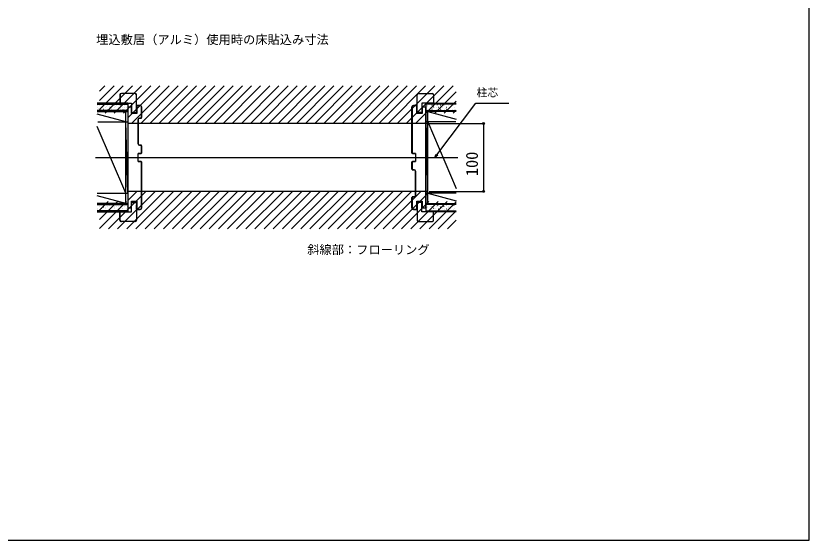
# Model space of a CAD drawing. Units: millimetres, scale not verified. Extents: x -525 to 525, y -783 to 779.
# Drawn here: x -58 to 525, y -783 to -398 of the extents above; entities that cross this region are included whole.
import ezdxf
from ezdxf.enums import TextEntityAlignment as Align

# ---------------------------------------------------------------- set-up
doc = ezdxf.new("R2010")
doc.units = ezdxf.units.MM
doc.header["$LTSCALE"] = 4
for name, color, linetype in [('0-2_USER1', 3, 'Continuous'), ('0-4_YKK_11E', 7, 'Continuous'), ('0-5_YKK_12', 2, 'Continuous'), ('0-6_YKK_13', 4, 'Continuous'), ('0-8_YKK_D', 6, 'Continuous'), ('0-9_YKK_ZWAK', 7, 'Continuous'), ('0-A_YSS_K', 3, 'Continuous')]:
    doc.layers.add(name, color=color, linetype=linetype)
doc.styles.add('ＭＳ ゴシック', font='')
doc.styles.get('ＭＳ ゴシック').set_extended_font_data('MS Gothic')

msp = doc.modelspace()

# ---------------------------------------------------------------- linework, layer by layer
at = {"layer": '0-4_YKK_11E'}
for p, q in [((29.328, -454.718), (19.328, -454.718)), ((29.328, -454.818), (19.328, -454.818)), ((237.828, -454.718), (247.828, -454.718)), ((237.828, -454.818), (247.828, -454.818)), ((30.328, -468.818), (30.328, -455.818)), ((236.728, -468.918), (236.728, -455.818)), ((236.828, -468.818), (236.828, -455.818)), ((34.178, -464.568), (34.178, -472.318)), ((31.578, -491.818), (31.578, -473.818)), ((31.678, -473.818), (31.678, -491.818)), ((33.578, -472.918), (32.578, -472.918)), ((32.578, -492.718), (33.578, -492.718)), ((234.578, -510.918), (233.578, -510.918)), ((235.478, -529.818), (235.478, -511.818)), ((235.578, -511.818), (235.578, -529.818)), ((233.578, -530.718), (234.578, -530.718)), ((30.328, -534.818), (30.328, -547.818)), ((232.978, -539.068), (232.978, -531.318)), ((236.828, -534.818), (236.828, -547.818)), ((29.328, -548.818), (19.328, -548.818)), ((29.328, -548.918), (19.328, -548.918)), ((237.828, -548.818), (247.828, -548.818)), ((237.828, -548.918), (247.828, -548.918))]:
    msp.add_line(p, q, dxfattribs=at)
for points in [[(18.228, -455.818), (18.228, -461.918), (21.828, -461.918), (21.828, -461.818)], [(18.328, -455.818), (18.328, -461.818), (26.828, -461.818), (26.828, -468.818), (30.328, -468.818)], [(27.828, -468.818), (27.828, -468.918), (30.428, -468.918), (30.428, -455.818)], [(248.828, -455.818), (248.828, -461.818), (240.328, -461.818), (240.328, -468.818), (236.828, -468.818)], [(248.928, -455.818), (248.928, -461.918), (245.328, -461.918), (245.328, -461.818)], [(33.078, -463.568), (30.578, -463.568), (30.578, -467.068), (30.578, -469.568), (26.728, -469.568), (26.728, -465.318), (26.228, -464.818), (24.078, -464.818)], [(24.078, -464.818), (24.078, -538.818), (26.228, -538.818), (26.728, -538.318), (26.728, -534.068), (30.578, -534.068), (30.578, -536.568), (30.578, -540.068), (33.078, -540.068)], [(30.578, -466.968), (30.478, -466.968), (30.478, -463.468), (33.078, -463.468)], [(32.578, -472.818), (34.078, -472.818), (34.078, -464.568)], [(235.578, -499.418), (235.478, -499.418), (235.478, -498.918), (233.286, -498.918), (232.978, -498.61), (232.978, -464.568)], [(233.078, -464.568), (233.078, -498.568), (233.328, -498.818), (235.578, -498.818), (235.578, -499.318), (235.578, -504.318), (235.578, -504.818), (233.328, -504.818), (233.078, -505.068), (233.078, -510.818), (234.578, -510.818)], [(234.078, -463.468), (236.678, -463.468), (236.678, -466.968), (236.578, -466.968)], [(243.078, -538.818), (243.078, -464.818), (240.928, -464.818), (240.428, -465.318), (240.428, -469.568), (236.578, -469.568), (236.578, -467.068), (236.578, -463.568), (234.078, -463.568)], [(239.328, -468.818), (239.328, -468.918), (236.728, -468.918)], [(34.078, -539.068), (34.078, -505.068), (33.828, -504.818), (31.578, -504.818), (31.578, -504.318), (31.578, -499.318), (31.578, -498.818), (33.828, -498.818), (34.078, -498.568), (34.078, -492.818), (32.578, -492.818)], [(34.178, -493.318), (34.178, -498.61), (33.869, -498.918), (31.678, -498.918), (31.678, -499.418), (31.578, -499.418)], [(31.578, -504.218), (31.678, -504.218), (31.678, -504.718), (33.869, -504.718), (34.178, -505.027), (34.178, -539.068)], [(232.978, -510.318), (232.978, -505.027), (233.286, -504.718), (235.478, -504.718), (235.478, -504.218), (235.578, -504.218)], [(18.328, -547.818), (18.328, -541.818), (26.828, -541.818), (26.828, -534.818), (30.328, -534.818)], [(27.828, -534.818), (27.828, -534.718), (30.428, -534.718), (30.428, -547.818)], [(234.578, -530.818), (233.078, -530.818), (233.078, -539.068)], [(234.078, -540.068), (236.578, -540.068), (236.578, -536.568), (236.578, -534.068), (240.428, -534.068), (240.428, -538.318), (240.928, -538.818), (243.078, -538.818)], [(239.328, -534.818), (239.328, -534.718), (236.728, -534.718), (236.728, -547.818)], [(248.828, -547.818), (248.828, -541.818), (240.328, -541.818), (240.328, -534.818), (236.828, -534.818)], [(18.228, -547.818), (18.228, -541.718), (21.828, -541.718), (21.828, -541.818)], [(33.078, -540.168), (30.478, -540.168), (30.478, -536.668), (30.578, -536.668)], [(236.578, -536.668), (236.678, -536.668), (236.678, -540.168), (234.078, -540.168)], [(248.928, -547.818), (248.928, -541.718), (245.328, -541.718), (245.328, -541.818)]]:
    msp.add_lwpolyline(points, dxfattribs=at)
for centre, radius, start, end in [((19.328, -455.818), 1.1, 90, 180), ((19.328, -455.818), 1, 90, 180), ((29.328, -455.818), 1.1, 0, 90), ((29.328, -455.818), 1, 0, 90), ((237.828, -455.818), 1.1, 90, 180), ((237.828, -455.818), 1, 90, 180), ((247.828, -455.818), 1.1, 0, 90), ((247.828, -455.818), 1, 0, 90), ((33.078, -464.568), 1.1, 0, 90), ((33.078, -464.568), 1, 0, 90), ((234.078, -464.568), 1.1, 90, 180), ((234.078, -464.568), 1, 90, 180), ((33.578, -472.318), 0.6, 270, 360), ((32.578, -473.818), 1, 90, 180), ((32.578, -473.818), 0.9, 90, 180), ((32.578, -491.818), 1, 180, 270), ((32.578, -491.818), 0.9, 180, 270), ((33.578, -493.318), 0.6, 0, 90), ((233.578, -510.318), 0.6, 180, 270), ((234.578, -511.818), 1, 0, 90), ((234.578, -511.818), 0.9, 0, 90), ((233.578, -531.318), 0.6, 90, 180), ((234.578, -529.818), 0.9, 270, 360), ((234.578, -529.818), 1, 270, 0), ((33.078, -539.068), 1.1, 270, 360), ((33.078, -539.068), 1, 270, 0), ((234.078, -539.068), 1.1, 180, 270), ((234.078, -539.068), 1, 180, 270), ((19.328, -547.818), 1.1, 179.99998, 269.99998), ((19.328, -547.818), 1, 179.99998, 269.99998), ((29.328, -547.818), 1.1, 269.99998, 359.99998), ((29.328, -547.818), 1, 269.99998, 359.99998), ((237.828, -547.818), 1.1, 180.00002, 270.00002), ((237.828, -547.818), 1, 180.00002, 270.00002), ((247.828, -547.818), 1.1, 270.00002, 0.00002), ((247.828, -547.818), 1, 270.00002, 0.00002)]:
    msp.add_arc(centre, radius, start, end, dxfattribs=at)
at = {"layer": '0-5_YKK_12'}
msp.add_line((0.328, -501.818), (266.828, -501.818), dxfattribs=at)
at = {"layer": '0-6_YKK_13'}
for p, q in [((3.328, -453.127), (7.236, -449.218)), ((3.328, -459.862), (13.971, -449.218)), ((3.328, -466.597), (20.706, -449.218)), ((7.342, -469.318), (27.442, -449.218)), ((14.077, -469.318), (34.177, -449.218)), ((20.812, -469.318), (40.912, -449.218)), ((24.343, -472.522), (47.647, -449.218)), ((26.782, -476.818), (54.382, -449.218)), ((33.518, -476.818), (61.117, -449.218)), ((40.253, -476.818), (67.853, -449.218)), ((46.988, -476.818), (74.588, -449.218)), ((53.723, -476.818), (81.323, -449.218)), ((60.458, -476.818), (88.058, -449.218)), ((67.193, -476.818), (94.793, -449.218)), ((73.929, -476.818), (101.529, -449.218)), ((80.664, -476.818), (108.264, -449.218)), ((87.399, -476.818), (114.999, -449.218)), ((94.134, -476.818), (121.734, -449.218)), ((100.869, -476.818), (128.469, -449.218)), ((107.605, -476.818), (135.205, -449.218)), ((114.34, -476.818), (141.94, -449.218)), ((121.075, -476.818), (148.675, -449.218)), ((127.81, -476.818), (155.41, -449.218)), ((134.545, -476.818), (162.145, -449.218)), ((141.281, -476.818), (168.881, -449.218)), ((148.016, -476.818), (175.616, -449.218)), ((154.751, -476.818), (182.351, -449.218)), ((161.486, -476.818), (189.086, -449.218)), ((168.221, -476.818), (195.821, -449.218)), ((174.957, -476.818), (202.557, -449.218)), ((181.692, -476.818), (209.292, -449.218)), ((188.427, -476.818), (216.027, -449.218)), ((195.162, -476.818), (222.762, -449.218)), ((201.897, -476.818), (229.497, -449.218)), ((208.633, -476.818), (236.232, -449.218)), ((215.368, -476.818), (242.968, -449.218)), ((222.103, -476.818), (249.703, -449.218)), ((228.838, -476.818), (256.438, -449.218)), ((235.573, -476.818), (263.173, -449.218)), ((249.808, -469.318), (265.578, -453.549)), ((256.544, -469.318), (265.578, -460.284)), ((263.279, -469.318), (265.578, -467.019)), ((244.542, -476.818), (24.364, -476.818)), ((242.308, -476.818), (244.553, -474.574)), ((9.799, -554.418), (37.399, -526.818)), ((16.534, -554.418), (44.134, -526.818)), ((23.269, -554.418), (50.869, -526.818)), ((244.578, -526.818), (24.328, -526.818)), ((24.328, -533.154), (30.664, -526.818)), ((30.005, -554.418), (57.605, -526.818)), ((36.74, -554.418), (64.34, -526.818)), ((43.475, -554.418), (71.075, -526.818)), ((50.21, -554.418), (77.81, -526.818)), ((56.945, -554.418), (84.545, -526.818)), ((63.681, -554.418), (91.281, -526.818)), ((70.416, -554.418), (98.016, -526.818)), ((77.151, -554.418), (104.751, -526.818)), ((83.886, -554.418), (111.486, -526.818)), ((90.621, -554.418), (118.221, -526.818)), ((97.357, -554.418), (124.957, -526.818)), ((104.092, -554.418), (131.692, -526.818)), ((110.827, -554.418), (138.427, -526.818)), ((117.562, -554.418), (145.162, -526.818)), ((124.297, -554.418), (151.897, -526.818)), ((131.032, -554.418), (158.633, -526.818)), ((137.768, -554.418), (165.368, -526.818)), ((144.503, -554.418), (172.103, -526.818)), ((151.238, -554.418), (178.838, -526.818)), ((157.973, -554.418), (185.573, -526.818)), ((164.708, -554.418), (192.308, -526.818)), ((171.444, -554.418), (199.044, -526.818)), ((178.179, -554.418), (205.779, -526.818)), ((184.914, -554.418), (212.514, -526.818)), ((191.649, -554.418), (219.249, -526.818)), ((198.384, -554.418), (225.984, -526.818)), ((205.12, -554.418), (232.72, -526.818)), ((211.855, -554.418), (239.455, -526.818)), ((218.59, -554.418), (244.578, -528.431)), ((3.328, -540.684), (9.693, -534.318)), ((3.328, -547.419), (16.429, -534.318)), ((3.328, -554.154), (23.164, -534.318)), ((225.325, -554.418), (245.425, -534.318)), ((232.06, -554.418), (252.16, -534.318)), ((238.796, -554.418), (258.896, -534.318)), ((245.531, -554.418), (265.578, -534.371)), ((252.266, -554.418), (265.578, -541.107)), ((259.001, -554.418), (265.578, -547.842))]:
    msp.add_line(p, q, dxfattribs=at)
at = {"layer": '0-8_YKK_D'}
for p, q in [((245.542, -476.818), (286.578, -476.818)), ((285.578, -476.818), (285.578, -526.818)), ((245.578, -526.818), (286.578, -526.818))]:
    msp.add_line(p, q, dxfattribs=at)
for points in [[(249.81, -501.818), (251.342, -499.78), (279.879, -461.818), (304.271, -461.818)], [(251.888, -500.191), (249.81, -501.818), (250.796, -499.37)]]:
    msp.add_lwpolyline(points, dxfattribs=at)
for centre in [(285.578, -476.818), (285.578, -526.818)]:
    msp.add_circle(centre, 0.637, dxfattribs=at)
at = {"layer": '0-9_YKK_ZWAK'}
msp.add_lwpolyline([(-525, -783.3), (525, -783.3), (525, 746.7)], dxfattribs=at)
at = {"layer": '0-A_YSS_K'}
for p, q in [((24.078, -461.818), (1.578, -461.818)), ((1.578, -462.568), (24.078, -462.568)), ((1.836, -464.733), (1.886, -464.733)), ((1.989, -463.473), (1.998, -463.47)), ((2.588, -466.102), (2.597, -466.098)), ((3.261, -463.358), (3.311, -463.358)), ((3.261, -466.348), (3.311, -466.348)), ((3.776, -466.042), (3.86, -465.987)), ((4.876, -464.733), (4.926, -464.733)), ((5.708, -464.997), (5.717, -464.994)), ((6.301, -463.358), (6.351, -463.358)), ((6.301, -466.348), (6.351, -466.348)), ((6.466, -464.262), (6.549, -464.207)), ((7.916, -464.733), (7.966, -464.733)), ((8.498, -464.009), (8.508, -464.005)), ((9.341, -463.358), (9.391, -463.358)), ((9.341, -466.348), (9.391, -466.348)), ((10.956, -464.733), (11.006, -464.733)), ((11.241, -463.037), (11.251, -463.034)), ((11.268, -465.001), (11.352, -464.946)), ((12.217, -465.533), (12.227, -465.529)), ((12.381, -463.358), (12.431, -463.358)), ((12.381, -466.348), (12.431, -466.348)), ((13.958, -463.221), (14.041, -463.166)), ((13.996, -464.733), (14.046, -464.733)), ((15.007, -464.545), (15.017, -464.541)), ((15.421, -463.358), (15.471, -463.358)), ((15.421, -466.348), (15.471, -466.348)), ((17.036, -464.733), (17.086, -464.733)), ((17.75, -463.573), (17.76, -463.57)), ((18.461, -463.358), (18.511, -463.358)), ((18.461, -466.348), (18.511, -466.348)), ((18.726, -466.069), (18.736, -466.065)), ((18.76, -463.96), (18.844, -463.905)), ((20.076, -464.733), (20.126, -464.733)), ((21.501, -463.358), (21.551, -463.358)), ((21.501, -466.348), (21.551, -466.348)), ((21.517, -465.081), (21.526, -465.077)), ((23.116, -464.733), (23.166, -464.733)), ((24.078, -461.818), (24.078, -541.818)), ((243.078, -461.818), (265.578, -461.818)), ((243.078, -461.818), (243.078, -541.818)), ((265.578, -462.568), (243.078, -462.568)), ((243.246, -464.733), (243.296, -464.733)), ((244.116, -463.876), (244.2, -463.821)), ((244.637, -464.563), (244.646, -464.559)), ((244.671, -463.358), (244.721, -463.358)), ((244.671, -466.348), (244.721, -466.348)), ((246.286, -464.733), (246.336, -464.733)), ((247.711, -463.358), (247.761, -463.358)), ((247.711, -466.348), (247.761, -466.348)), ((247.757, -463.458), (247.766, -463.454)), ((248.403, -466.07), (248.412, -466.066)), ((248.919, -464.615), (249.002, -464.56)), ((249.326, -464.733), (249.376, -464.733)), ((250.751, -463.358), (250.801, -463.358)), ((250.751, -466.348), (250.801, -466.348)), ((251.146, -465.098), (251.155, -465.095)), ((251.608, -462.835), (251.692, -462.78)), ((252.366, -464.733), (252.416, -464.733)), ((253.791, -463.358), (253.841, -463.358)), ((253.791, -466.348), (253.841, -466.348)), ((254.266, -463.994), (254.275, -463.99)), ((255.406, -464.733), (255.456, -464.733)), ((256.411, -463.574), (256.494, -463.519)), ((256.831, -463.358), (256.881, -463.358)), ((256.831, -466.348), (256.881, -466.348)), ((257.056, -463.005), (257.066, -463.002)), ((257.655, -465.634), (257.664, -465.631)), ((258.216, -466.297), (258.299, -466.242)), ((258.446, -464.733), (258.496, -464.733)), ((259.871, -463.358), (259.921, -463.358)), ((259.871, -466.348), (259.921, -466.348)), ((260.775, -464.529), (260.785, -464.526)), ((261.486, -464.733), (261.536, -464.733)), ((262.911, -463.358), (262.961, -463.358)), ((262.911, -466.348), (262.961, -466.348)), ((263.565, -463.541), (263.575, -463.538)), ((264.164, -466.17), (264.174, -466.167)), ((264.526, -464.733), (264.576, -464.733)), ((24.078, -467.318), (1.578, -467.318)), ((1.578, -468.068), (24.078, -468.068)), ((22.578, -475.568), (1.578, -469.941)), ((9.097, -466.638), (9.106, -466.634)), ((15.606, -467.174), (15.616, -467.17)), ((20.565, -466.684), (20.649, -466.628)), ((22.578, -475.568), (22.578, -468.068)), ((243.078, -467.318), (265.578, -467.318)), ((265.578, -468.068), (243.078, -468.068)), ((245.612, -467.058), (245.622, -467.055)), ((250.754, -467.318), (250.807, -467.283)), ((254.912, -466.606), (254.921, -466.602)), ((261.421, -467.142), (261.431, -467.138)), ((263.019, -467.036), (263.102, -466.981)), ((1.954, -475.568), (24.078, -475.568)), ((22.578, -528.068), (22.578, -475.568)), ((24.078, -528.068), (22.578, -475.568)), ((265.201, -475.568), (243.078, -475.568)), ((244.578, -528.068), (244.578, -475.568)), ((22.578, -528.068), (1.578, -479.068)), ((1.578, -528.068), (24.078, -528.068)), ((22.578, -535.568), (1.578, -529.941)), ((22.578, -535.568), (22.578, -528.068)), ((265.578, -528.068), (243.078, -528.068)), ((24.078, -535.568), (1.578, -535.568)), ((1.578, -536.318), (24.078, -536.318)), ((1.836, -536.493), (1.886, -536.493)), ((4.876, -536.493), (4.926, -536.493)), ((7.916, -536.493), (7.966, -536.493)), ((10.956, -536.493), (11.006, -536.493)), ((13.996, -536.493), (14.046, -536.493)), ((17.036, -536.493), (17.086, -536.493)), ((20.076, -536.493), (20.126, -536.493)), ((23.116, -536.493), (23.166, -536.493)), ((243.078, -535.568), (265.578, -535.568)), ((265.578, -536.318), (243.078, -536.318)), ((243.246, -536.493), (243.296, -536.493)), ((246.286, -536.493), (246.336, -536.493)), ((249.326, -536.493), (249.376, -536.493)), ((252.366, -536.493), (252.416, -536.493)), ((255.406, -536.493), (255.456, -536.493)), ((258.446, -536.493), (258.496, -536.493)), ((261.486, -536.493), (261.536, -536.493)), ((264.526, -536.493), (264.576, -536.493)), ((24.078, -541.068), (1.578, -541.068)), ((1.578, -541.818), (24.078, -541.818)), ((1.836, -539.483), (1.886, -539.483)), ((1.879, -540.217), (1.889, -540.214)), ((3.261, -538.108), (3.311, -538.108)), ((3.725, -540.515), (3.808, -540.46)), ((4.024, -536.617), (4.033, -536.614)), ((4.67, -539.229), (4.679, -539.226)), ((4.876, -539.483), (4.926, -539.483)), ((6.301, -538.108), (6.351, -538.108)), ((6.414, -538.735), (6.498, -538.68)), ((7.413, -538.258), (7.422, -538.255)), ((7.916, -539.483), (7.966, -539.483)), ((8.389, -540.753), (8.398, -540.75)), ((9.341, -538.108), (9.391, -538.108)), ((10.533, -537.153), (10.542, -537.15)), ((10.956, -539.483), (11.006, -539.483)), ((11.179, -539.765), (11.188, -539.762)), ((11.217, -539.474), (11.3, -539.419)), ((12.381, -538.108), (12.431, -538.108)), ((13.906, -537.694), (13.99, -537.639)), ((13.922, -538.794), (13.931, -538.79)), ((13.996, -539.483), (14.046, -539.483)), ((15.421, -538.108), (15.471, -538.108)), ((17.036, -539.483), (17.086, -539.483)), ((17.042, -537.689), (17.052, -537.686)), ((17.688, -540.301), (17.698, -540.298)), ((18.461, -538.108), (18.511, -538.108)), ((18.709, -538.433), (18.792, -538.378)), ((19.832, -536.701), (19.842, -536.698)), ((20.076, -539.483), (20.126, -539.483)), ((20.431, -539.33), (20.441, -539.326)), ((21.398, -536.653), (21.482, -536.598)), ((21.501, -538.108), (21.551, -538.108)), ((23.116, -539.483), (23.166, -539.483)), ((23.551, -538.225), (23.561, -538.221)), ((243.078, -541.068), (265.578, -541.068)), ((265.578, -541.818), (243.078, -541.818)), ((243.246, -539.483), (243.296, -539.483)), ((243.928, -538.678), (243.938, -538.675)), ((244.065, -538.349), (244.148, -538.293)), ((244.671, -538.108), (244.721, -538.108)), ((246.286, -539.483), (246.336, -539.483)), ((246.718, -537.69), (246.728, -537.687)), ((247.317, -540.319), (247.327, -540.316)), ((247.711, -538.108), (247.761, -538.108)), ((248.868, -539.088), (248.951, -539.032)), ((249.326, -539.483), (249.376, -539.483)), ((249.461, -536.719), (249.471, -536.715)), ((250.437, -539.214), (250.447, -539.211)), ((250.751, -538.108), (250.801, -538.108)), ((251.557, -537.308), (251.64, -537.252)), ((252.366, -539.483), (252.416, -539.483)), ((253.228, -538.226), (253.237, -538.223)), ((253.791, -538.108), (253.841, -538.108)), ((253.827, -540.855), (253.836, -540.851)), ((255.406, -539.483), (255.456, -539.483)), ((255.971, -537.255), (255.98, -537.251)), ((256.359, -538.047), (256.443, -537.991)), ((256.831, -538.108), (256.881, -538.108)), ((256.947, -539.75), (256.956, -539.747)), ((258.164, -540.77), (258.248, -540.715)), ((258.446, -539.483), (258.496, -539.483)), ((259.737, -538.762), (259.746, -538.759)), ((259.871, -538.108), (259.921, -538.108)), ((261.486, -539.483), (261.536, -539.483)), ((262.48, -537.79), (262.489, -537.787)), ((262.911, -538.108), (262.961, -538.108)), ((263.456, -540.286), (263.465, -540.282)), ((263.851, -537.006), (263.935, -536.95)), ((264.526, -539.483), (264.576, -539.483))]:
    msp.add_line(p, q, dxfattribs=at)
for points in [[(244.578, -475.568), (244.578, -468.068), (265.578, -473.695)], [(243.078, -528.068), (244.578, -475.568), (265.578, -524.568)], [(244.578, -535.568), (244.578, -528.068), (265.578, -533.695)]]:
    msp.add_lwpolyline(points, dxfattribs=at)

# ---------------------------------------------------------------- texts
at = {"layer": '0-2_USER1', "style": 'ＭＳ ゴシック'}
for s, p in [('埋込敷居（アルミ）使用時の床貼込み寸法', (0.811, -420.387)), ('斜線部：フローリング', (155.964, -574.915))]:
    msp.add_text(s, height=6.598, dxfattribs=at).set_placement(p, align=Align.BOTTOM_LEFT)
at = {"layer": '0-8_YKK_D', "style": 'ＭＳ ゴシック'}
msp.add_text('柱芯', height=5.865, dxfattribs=at).set_placement((280.399, -458.801), align=Align.BOTTOM_LEFT)
msp.add_text('100', height=8.798, rotation=90, dxfattribs=at).set_placement((284.078, -515.523), align=Align.BOTTOM_LEFT)

doc.saveas('drawing.dxf')
